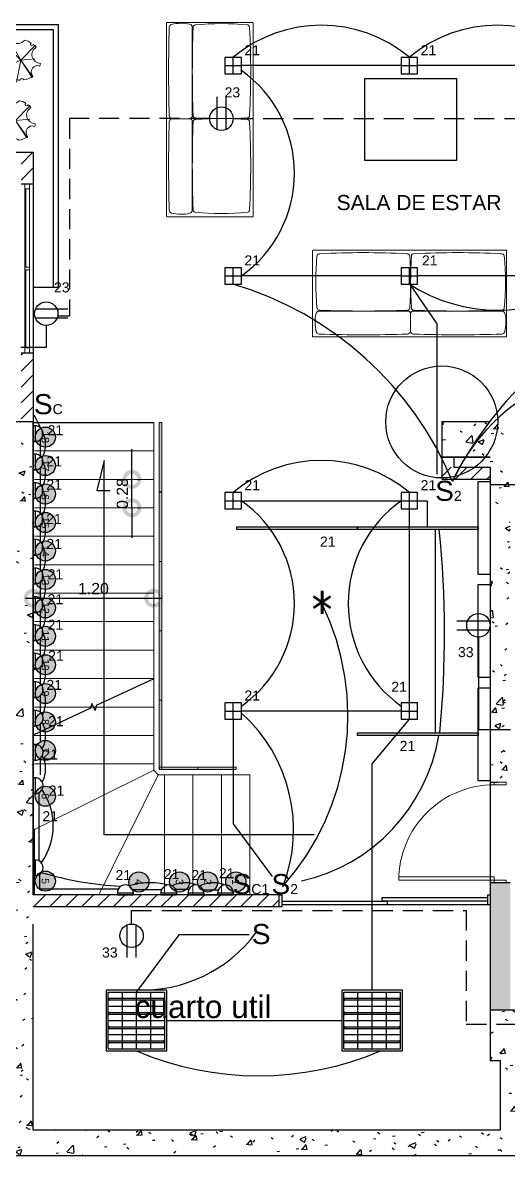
# Model space of a CAD drawing. Header units: inches. Extents: x 131 to 82119, y 71 to 16923.
# Drawn here: x 267.61 to 272.45, y 157.58 to 168.84 of the extents above; entities that cross this region are included whole.
import ezdxf
from ezdxf.enums import TextEntityAlignment as Align

# ---------------------------------------------------------------- set-up
doc = ezdxf.new("R2010")
doc.units = ezdxf.units.IN
doc.header["$MEASUREMENT"] = 0
for name, pattern in [('Dash', [0.006, 0.003, -0.003]), ('HIDDEN', [9.525, 6.35, -3.175]), ('PISO', [0.3, 0.2, -0.1])]:
    doc.linetypes.add(name, pattern=pattern)
for name, color, linetype in [('A-ACHU-SOLID 255', 255, 'Continuous'), ('Arquitectonico', 253, 'Continuous'), ('Arquitectónico', 253, 'Continuous'), ('BLOQUES TOMAS Y LUCES', 140, 'Continuous'), ('BLOQUES_ILUMINACION', 1, 'Continuous'), ('BLOQUES_ILUMINACION1', 8, 'Continuous'), ('INTERRUPTORES', 6, 'Continuous'), ('LAMPARAS', 20, 'Continuous'), ('Retorno', 5, 'HIDDEN')]:
    doc.layers.add(name, color=color, linetype=linetype)
for name, color, linetype, lineweight in [('A-DOOR-____-MCUT', 31, 'Continuous', 18), ('A-DOOR-____-OTLN', 31, 'Continuous', 18), ('A-DOOR-FRAM-MCUT', 31, 'Continuous', 18), ('A-GLAZ-____-MCUT', 151, 'Continuous', 18), ('A-GLAZ-____-OTLN', 151, 'Continuous', 18), ('A-GLAZ-CURT-OTLN', 52, 'Continuous', 18), ('DUCTO-PARED O TECHO', 7, 'Continuous', 25), ('DUCTO-PISO', 7, 'PISO', 25), ('I-FURN-____-OTLN', 30, 'Continuous', 18), ('L-PLNT-____-OTLN', 71, 'Continuous', 18), ('S-FSTN-____-OTLN', 2, 'Continuous', 18), ('SIMBOLOGIA', 150, 'Continuous', 25)]:
    doc.layers.add(name, color=color, linetype=linetype, lineweight=lineweight)
doc.styles.add('Arial', font='arial.ttf', dxfattribs={"height": 0.225})
doc.styles.add('Arial_1', font='arial.ttf', dxfattribs={"height": 0.15})
doc.styles.add('Arial_4', font='arial.ttf', dxfattribs={"height": 0.1125})
doc.styles.add('ROMANS', font='romans.shx', dxfattribs={"width": 0.625})
doc.styles.get("Standard").update_dxf_attribs({"font": 'arial.ttf'})
doc.styles.add('swis Lt BT', font='swissl.ttf')
doc.dimstyles.new('Cota_1_5mm_-_Punto_Rellenado', dxfattribs={"dimscale": 0.3048, "dimtxt": 0.114779, "dimasz": 0.984252, "dimexe": 0.246063, "dimexo": 0.246063, "dimgap": 0.123031, "dimtad": 1, "dimrnd": 0.01, "dimzin": 0, "dimdsep": 46, "dimtxsty": 'Arial_4', "dimblk1": 'DOTSMALL', "dimblk2": 'DOTSMALL', "dimsah": 1, "dimcen": 0.09, "dimdle": 0.246063, "dimazin": 0, "dimtfac": 1, "dimtdec": 4, "dimtix": 1, "dimtmove": 0, "dimatfit": 3, "dimfxl": 1, "dimtvp": 1, "dimtolj": 1, "dimtzin": 0, "dimarcsym": 2})
pattern_1 = [(50, (280.8748, 170.8237), (0.546432, -0.047308), [0.057, -0.629]), (355, (280.8748, 170.8237), (-0.105429, 0.57337), [0.046, -0.503]), (100.451, (280.9208, 170.8197), (0.440955, 0.525708), [0.049, -0.534]), (46.184, (280.8748, 170.9757), (0.813123, -0.12606), [0.086, -0.943]), (96.636, (280.9428, 170.9657), (0.711995, 0.742252), [0.073, -0.801]), (351.184, (280.8748, 170.9757), (0.71223, 0.742616), [0.069, -0.754]), (21, (280.9508, 170.9377), (0.454985, -0.306292), [0.057, -0.629]), (326, (280.9508, 170.9377), (0.185766, 0.552594), [0.046, -0.503]), (71.451, (280.9888, 170.9127), (0.640536, 0.246016), [0.049, -0.534]), (37.5, (280.87478, 170.82372), (0.009206, 0.2541166), [0.025, -0.472, 0.025, -0.485, -0.505]), (37.5, (280.87478, 170.82372), (0.009206, 0.2541166), [-1.007, 0.025, -0.48]), (7.5, (280.87478, 170.82372), (0.2004608, 0.3007382), [0.025, -0.266, 0.025, -0.46, -0.192]), (7.5, (280.87478, 170.82372), (0.2004608, 0.3007382), [-0.776, 0.025, -0.167]), (327.5, (280.70478, 170.82372), (0.406483, -0.0170776), [0.025, -0.165, 0.025, -0.569, -0.789]), (327.5, (280.70478, 170.82372), (0.406483, -0.0170776), [-0.785, 0.025, -0.764]), (317.5, (280.62878, 170.82372), (0.4439987, 0.076008), [0.025, -0.223, 0.025, -0.37, -0.56]), (317.5, (280.62878, 170.82372), (0.4439987, 0.076008), [-0.642, 0.025, -0.535])]

# ---------------------------------------------------------------- blocks, each defined once
blk = doc.blocks.new('Puertas Revit Lisas - 1_00 x 2_65-1766126-ARQ-SS')
at = {"layer": 'A-DOOR-____-MCUT'}
for p, q in [((0.475, 1.006825), (0.44, 1.006825)), ((0.44, 1.006825), (0.44, 0.056825)), ((0.475, 0.056825), (0.475, 1.006825)), ((0.44, 0.056825), (0.475, 0.056825))]:
    blk.add_line(p, q, dxfattribs=at)
at = {"layer": 'A-DOOR-____-OTLN'}
blk.add_arc((0.475, 0.056825), 0.95, 90, 180, dxfattribs=at)
at = {"layer": 'A-DOOR-FRAM-MCUT'}
for p, q in [((-0.475, 0.056825), (-0.5, 0.056825)), ((-0.5, 0.056825), (-0.5, -0.063175)), ((-0.475, -0.063175), (-0.475, 0.056825)), ((0.475, 0.056825), (0.475, -0.063175)), ((0.5, 0.056825), (0.475, 0.056825)), ((0.5, -0.063175), (0.5, 0.056825)), ((-0.5, -0.063175), (-0.475, -0.063175)), ((0.475, -0.063175), (0.5, -0.063175))]:
    blk.add_line(p, q, dxfattribs=at)
blk = doc.blocks.new('Meet_2_Seater_Connect_Left - Meet_2_Seater_Connect_Left-1030455-ARQ-SS')
at = {"layer": 'I-FURN-____-OTLN'}
for p, q in [((-0.955, 0.427), (-0.955, -0.427)), ((0.972, 0.43), (-0.952, 0.43)), ((0.975, -0.427), (0.975, 0.427)), ((-0.911, 0.174), (-0.029, 0.174)), ((0.029, 0.174), (0.911, 0.174)), ((-0.952, -0.43), (0.972, -0.43))]:
    blk.add_line(p, q, dxfattribs=at)
for centre, radius, start, end in [((-0.952, 0.427), 0.003, 89.9999, 180), ((-0.541, 0.284), 0.408, 166.1876, 192.2067), ((-0.908, 0.374), 0.03, 91.5026, 166.1876), ((-0.47, -16.327), 16.737, 88.4934, 91.5026), ((-0.031, 0.374), 0.03, 13.8075, 88.4934), ((-0.126, 0.351), 0.128, 6.0523, 13.8075), ((3.345, 0.265), 3.345, 178.2931, 181.1734), ((0.055, 0.368), 0.0543, 166.1876, 184.2904), ((0.032, 0.374), 0.03, 91.5026, 166.1876), ((0.47, -16.327), 16.737, 88.4934, 91.5026), ((0.909, 0.374), 0.03, 13.8075, 88.4934), ((0.542, 0.284), 0.408, 347.7933, 13.8075), ((0.972, 0.427), 0.003, 360, 92.4594), ((1.732, -0.116), 2.677, 174.3726, 185.6274), ((-0.911, 0.204), 0.03, 192.2067, 270), ((-0.907, 0.14), 0.0256, 85.9059, 166.0941), ((-0.468, -11.582), 11.756, 87.87, 92.1327), ((-0.034, 0.141), 0.0256, 3.8772, 84.1228), ((-0.029, 0.204), 0.03, 270, 344.7947), ((-4.567, -0.118), 4.566, 356.7839, 3.2623), ((4.437, -0.118), 4.438, 176.6436, 183.3102), ((0.029, 0.204), 0.03, 195.2053, 270), ((0.032, 0.141), 0.0256, 95.8772, 176.1228), ((0.467, -11.582), 11.756, 87.8673, 92.13), ((0.906, 0.14), 0.0256, 13.9059, 94.0941), ((0.911, 0.204), 0.03, 270, 347.7933), ((-1.733, -0.116), 2.677, 354.3726, 5.6274), ((-0.952, -0.427), 0.003, 180, 271.9138), ((-0.908, -0.37), 0.0262, 199.3576, 278.6424), ((-0.47, 7.831), 8.238, 266.9834, 273.0166), ((-0.033, -0.37), 0.0256, 262.8129, 352.2045), ((0.032, -0.37), 0.0256, 187.7955, 277.1871), ((0.469, 7.831), 8.238, 266.9834, 273.0166), ((0.906, -0.37), 0.0262, 261.3576, 340.6424), ((0.972, -0.427), 0.003, 270, 360)]:
    blk.add_arc(centre, radius, start, end, dxfattribs=at)
blk = doc.blocks.new('M_RPC Plant - Tropical - Agave - 0_45 Meters-752007-ARQ-SS')
at = {"layer": 'L-PLNT-____-OTLN'}
for q in [(-0.153, 0.15), (-0.112, 0.191), (0.147, 0.144), (0.141, 0.009), (-0.075, -0.039), (-0.043, -0.224), (0.114, -0.178), (0.12, -0.174)]:
    blk.add_line((0, -0.004), q, dxfattribs=at)
for centre, radius, start, end in [((-0.203, 0.16), 0.0842, 284.5761, 357.8078), ((0, -0.004), 0.2, 116.6696, 126.6487), ((-0.036, 0.263), 0.103, 238.4657, 316.9123), ((0, -0.004), 0.2, 58.808, 78.7084), ((0.111, 0.155), 0.0145, 121.2967, 348.7033), ((0.197, 0.049), 0.0863, 119.9838, 270.0162), ((0, -0.004), 0.2, 39.648, 51.192), ((0, -0.004), 0.2, 155.7352, 183.4024), ((-0.21, -0.092), 0.0771, 323.3668, 82.226), ((0.168, -0.122), 0.0628, 68.9276, 221.0724), ((0, -0.004), 0.2, 342.7424, 350.352), ((0, -0.004), 0.2, 222.1904, 242.6209), ((-0.082, -0.201), 0.0221, 17.3648, 117.5876), ((0, -0.004), 0.2, 252.3315, 266.9942), ((0.011, -0.212), 0.0231, 28.1518, 157.8482), ((0, -0.004), 0.2, 279.0058, 307.2576)]:
    blk.add_arc(centre, radius, start, end, dxfattribs=at)
blk = doc.blocks.new('Ventana Tipo A - 1_68 x 1_80-1820448-ARQ-P1')
at = {"layer": 'A-GLAZ-____-MCUT'}
for p, q in [((-0.464, 0.035), (-0.514, 0.035)), ((-0.464, -0.01), (-0.464, 0.035)), ((1.116, -0.01), (1.116, 0.035)), ((1.166, 0.035), (1.116, 0.035)), ((-0.514, -0.01), (-0.464, -0.01)), ((1.116, -0.01), (1.166, -0.01))]:
    blk.add_line(p, q, dxfattribs=at)
at = {"layer": 'A-GLAZ-____-OTLN'}
for p, q in [((1.116, 0.035), (-0.464, 0.035)), ((-0.464, 0), (-0.464, 0.015)), ((0.313, 0), (-0.464, 0)), ((1.116, 0), (0.339, 0)), ((-0.464, -0.01), (1.116, -0.01))]:
    blk.add_line(p, q, dxfattribs=at)
at = {"layer": 'A-GLAZ-____-OTLN', "linetype": 'Dash'}
for p, q in [((0.313, 0.035), (0.313, -0.01)), ((0.339, 0.035), (0.339, -0.01))]:
    blk.add_line(p, q, dxfattribs=at)
blk = doc.blocks.new('Escalera47 - Escalera-2019327-ARQ-SS Esc Int')
at = {"layer": 'S-FSTN-____-OTLN'}
for p, q in [((-11.957, -9.35), (-11.957, -9.067)), ((-13.144, -9.35), (-11.957, -9.35))]:
    blk.add_line(p, q, dxfattribs=at)
blk = doc.blocks.new('Escalera48 - Escalera-2019360-ARQ-SS Esc Int')
at = {"layer": 'S-FSTN-____-OTLN'}
for p, q in [((-13.144, -10.001), (-11.957, -9.413)), ((-11.957, -9.413), (-11.957, -9.35))]:
    blk.add_line(p, q, dxfattribs=at)
blk = doc.blocks.new('Escalera49 - Escalera-2019398-ARQ-SS Esc Int')
at = {"layer": 'S-FSTN-____-OTLN'}
for p, q in [((-12.502, -10.652), (-11.914, -9.457)), ((-11.914, -9.457), (-11.957, -9.413)), ((-13.143, -10), (-13.143, -10.652)), ((-13.143, -10.652), (-12.502, -10.652))]:
    blk.add_line(p, q, dxfattribs=at)
blk = doc.blocks.new('Escalera50 - Escalera-2019450-ARQ-SS Esc Int')
at = {"layer": 'S-FSTN-____-OTLN'}
for p, q in [((-11.85, -9.457), (-11.914, -9.457)), ((-11.85, -10.652), (-11.85, -9.457)), ((-12.501, -10.652), (-11.85, -10.652))]:
    blk.add_line(p, q, dxfattribs=at)
blk = doc.blocks.new('Escalera51 - Escalera-2019487-ARQ-SS Esc Int')
at = {"layer": 'S-FSTN-____-OTLN'}
for p, q in [((-11.911, -9.456), (-11.915, -9.456)), ((-11.911, -9.457), (-11.911, -9.456)), ((-11.567, -9.457), (-11.85, -9.457)), ((-11.567, -10.652), (-11.567, -9.457)), ((-11.85, -10.652), (-11.567, -10.652))]:
    blk.add_line(p, q, dxfattribs=at)
blk = doc.blocks.new('Escalera52 - Escalera-2019520-ARQ-SS Esc Int')
at = {"layer": 'S-FSTN-____-OTLN'}
for p, q in [((-11.284, -9.457), (-11.567, -9.457)), ((-11.284, -10.655), (-11.284, -9.457)), ((-11.567, -10.655), (-11.284, -10.655))]:
    blk.add_line(p, q, dxfattribs=at)
blk = doc.blocks.new('Escalera53 - Escalera-2019553-ARQ-SS Esc Int')
at = {"layer": 'S-FSTN-____-OTLN'}
for p, q in [((-11.001, -9.457), (-11.284, -9.457)), ((-11.001, -10.652), (-11.001, -9.457)), ((-11.284, -10.652), (-11.001, -10.652))]:
    blk.add_line(p, q, dxfattribs=at)
blk = doc.blocks.new('_DotSmall')
at = {"color": 0, "linetype": 'ByBlock', "const_width": 0.5}
blk.add_lwpolyline([(-0.0625, 0, 1), (0.0625, 0, 1)], format="xyb", close=True, dxfattribs=at)
blk = doc.blocks.new('*D280')
at = {"layer": 'Arquitectonico', "color": 0, "lineweight": -2}
for p, q in [((267.643, 163.117), (268.993, 163.117)), ((267.718, 163.06), (267.718, 163.042)), ((268.918, 163.06), (268.918, 163.042))]:
    blk.add_line(p, q, dxfattribs=at)
at = {"layer": 'DEFPOINTS', "color": 0}
for p in [(267.718, 163.135), (268.918, 163.135), (268.918, 163.117)]:
    blk.add_point(p, dxfattribs=at)
at = {"layer": 'Arquitectonico', "color": 0, "lineweight": -2, "xscale": 0.3, "yscale": 0.3, "zscale": 0.3, "rotation": 180}
blk.add_blockref('_DotSmall', (267.718, 163.117), dxfattribs=at)
at = {"layer": 'Arquitectonico', "color": 0, "lineweight": -2, "xscale": 0.3, "yscale": 0.3, "zscale": 0.3}
blk.add_blockref('_DotSmall', (268.918, 163.117), dxfattribs=at)
at = {"layer": 'Arquitectonico', "color": 0, "insert": (268.318, 163.212), "char_height": 0.1125, "attachment_point": 5, "style": 'Arial_4'}
blk.add_mtext('\\A1;1.20', dxfattribs=at)
blk = doc.blocks.new('*D281')
at = {"layer": 'Arquitectonico', "color": 0, "lineweight": -2}
for p, q in [((268.701, 164.299), (268.701, 164.599)), ((268.701, 164.016), (268.701, 164.299)), ((268.758, 164.299), (268.776, 164.299)), ((268.701, 164.016), (268.701, 163.716)), ((268.758, 164.016), (268.776, 164.016))]:
    blk.add_line(p, q, dxfattribs=at)
at = {"layer": 'DEFPOINTS', "color": 0}
for p in [(268.683, 164.299), (268.701, 164.299), (268.683, 164.016)]:
    blk.add_point(p, dxfattribs=at)
at = {"layer": 'Arquitectonico', "color": 0, "lineweight": -2, "xscale": 0.3, "yscale": 0.3, "zscale": 0.3}
for p, rotation in [((268.701, 164.299), 270), ((268.701, 164.016), 90)]:
    blk.add_blockref('_DotSmall', p, dxfattribs=dict(at, rotation=rotation))
at = {"layer": 'Arquitectonico', "color": 0, "insert": (268.606, 164.158), "char_height": 0.1125, "attachment_point": 5, "rotation": 90, "style": 'Arial_4'}
blk.add_mtext('\\A1;0.28', dxfattribs=at)
blk = doc.blocks.new('INDICADOR EJES')
at = {"layer": 'A-ACHU-SOLID 255'}
h = blk.add_hatch(color=256, dxfattribs=at)
edge = h.paths.add_edge_path()
edge.add_arc((0, 0.004), 0.004, 0, 360)
at = {"color": 0}
blk.add_circle((0, 0.004), 0.004, dxfattribs=at)
at = {"color": 0, "style": 'swis Lt BT'}
blk.add_attdef('1', text='', height=0.003, dxfattribs=at).set_placement((0, 0.004), align=Align.MIDDLE_CENTER)
blk = doc.blocks.new('System Panel - Glazed-1487099-ARQ-P1')
at = {"layer": 'A-GLAZ-CURT-OTLN'}
blk.add_hatch(color=256, dxfattribs=at).paths.add_polyline_path([(-0.345, 0.024), (0.345, 0.024), (0.345, 0.049), (-0.345, 0.049)], flags=0)
for p, q in [((-0.345, 0.049), (0.345, 0.049)), ((-0.345, 0.049), (-0.345, 0.024)), ((0.345, 0.024), (-0.345, 0.024)), ((0.345, 0.049), (0.345, 0.024))]:
    blk.add_line(p, q, dxfattribs=at)
blk = doc.blocks.new('System Panel - Glazed-1566548-ARQ-P1')
at = {"layer": 'A-GLAZ-CURT-OTLN'}
blk.add_hatch(color=256, dxfattribs=at).paths.add_polyline_path([(-0.191, 0.05), (-0.191, 0.025), (0.191, 0.025), (0.191, 0.05)], flags=0)
for p, q in [((-0.191, 0.05), (0.191, 0.05)), ((-0.191, 0.05), (-0.191, 0.025)), ((0.191, 0.025), (-0.191, 0.025)), ((0.191, 0.05), (0.191, 0.025))]:
    blk.add_line(p, q, dxfattribs=at)
blk = doc.blocks.new('4X17W')
at = {"layer": 'BLOQUES_ILUMINACION'}
blk.add_lwpolyline([(-0.3025, 0.3025), (-0.3025, -0.3025), (0.3025, -0.3025), (0.3025, 0.3025)], close=True, dxfattribs=at)
at = {"layer": 'BLOQUES_ILUMINACION1'}
for p, q in [((-0.2825, -0.2825), (-0.2825, 0.2825)), ((-0.2825, 0.2825), (0.2825, 0.2825)), ((-0.1413, -0.2825), (-0.1413, 0.2825)), ((0, -0.2825), (0, 0.2825)), ((0.1413, -0.2825), (0.1413, 0.2825)), ((0.2825, -0.2825), (0.2825, 0.2825)), ((-0.2825, 0.2219), (-0.2725, 0.2219)), ((-0.2825, 0.2019), (-0.2725, 0.2019)), ((-0.2825, 0.1413), (0.2825, 0.1413)), ((-0.2725, 0.2019), (-0.2725, 0.2219)), ((-0.2725, 0.2204), (0.2725, 0.2204)), ((-0.2725, 0.2034), (0.2725, 0.2034)), ((0.2725, 0.2019), (0.2725, 0.2219)), ((0.2825, 0.2219), (0.2725, 0.2219)), ((0.2825, 0.2019), (0.2725, 0.2019)), ((-0.2825, 0.0806), (-0.2725, 0.0806)), ((-0.2825, 0.0606), (-0.2725, 0.0606)), ((-0.2725, 0.0606), (-0.2725, 0.0806)), ((-0.2725, 0.0791), (0.2725, 0.0791)), ((-0.2725, 0.0621), (0.2725, 0.0621)), ((0.2725, 0.0606), (0.2725, 0.0806)), ((0.2825, 0.0806), (0.2725, 0.0806)), ((0.2825, 0.0606), (0.2725, 0.0606)), ((-0.2825, 0), (0.2825, 0)), ((-0.2825, -0.0606), (-0.2725, -0.0606)), ((-0.2825, -0.0806), (-0.2725, -0.0806)), ((-0.2725, -0.0806), (-0.2725, -0.0606)), ((-0.2725, -0.0621), (0.2725, -0.0621)), ((-0.2725, -0.0791), (0.2725, -0.0791)), ((0.2725, -0.0806), (0.2725, -0.0606)), ((0.2825, -0.0606), (0.2725, -0.0606)), ((0.2825, -0.0806), (0.2725, -0.0806)), ((-0.2825, -0.1413), (0.2825, -0.1413)), ((-0.2825, -0.2019), (-0.2725, -0.2019)), ((-0.2825, -0.2219), (-0.2725, -0.2219)), ((-0.2725, -0.2219), (-0.2725, -0.2019)), ((-0.2725, -0.2034), (0.2725, -0.2034)), ((-0.2725, -0.2204), (0.2725, -0.2204)), ((0.2725, -0.2219), (0.2725, -0.2019)), ((0.2825, -0.2019), (0.2725, -0.2019)), ((0.2825, -0.2219), (0.2725, -0.2219)), ((-0.2825, -0.2825), (0.2825, -0.2825))]:
    blk.add_line(p, q, dxfattribs=at)
blk = doc.blocks.new('TOMA')
at = {"layer": 'SIMBOLOGIA'}
for p, q in [((-0.0301, 0.2165), (-0.0301, 0.0062)), ((0.0294, 0.2165), (0.0294, 0.1463)), ((0.0294, 0.1463), (0.0294, 0.0059))]:
    blk.add_line(p, q, dxfattribs=at)
blk.add_circle((0, 0.0761), 0.0761, dxfattribs=at)
blk = doc.blocks.new('APLIQUE MINI')
at = {"layer": 'BLOQUES TOMAS Y LUCES'}
for p, q in [((-0.132, 0.033), (-0.132, 0)), ((-0.132, 0.033), (0.132, 0.033)), ((-0.132, 0), (0.132, 0)), ((0.132, 0.033), (0.132, 0))]:
    blk.add_line(p, q, dxfattribs=at)
blk.add_arc((0, 0.033), 0.133, 352.7505, 187.2495, dxfattribs=at)

msp = doc.modelspace()

# ---------------------------------------------------------------- hatches: boundary and pattern name
at = {"layer": 'Arquitectonico'}
h = msp.add_hatch(dxfattribs=at)
h.set_pattern_fill('FP_1', color=256, angle=360, style=0, pattern_type=2)
h.set_pattern_definition([(45, (282.57852, 168.31807), (-0.079196, 0.079196), [])])
h.paths.add_polyline_path([(267.718, 165.558), (267.598, 165.558), (267.598, 164.901), (267.718, 164.901)])
h.paths.add_polyline_path([(267.598, 167.238), (267.718, 167.238), (267.718, 167.552), (267.598, 167.552)])
h = msp.add_hatch(dxfattribs=at)
h.set_pattern_fill('FP_2', color=256, angle=360, style=0, pattern_type=2)
h.set_pattern_definition(pattern_1)
h.paths.add_polyline_path([(267.718, 160.022), (267.718, 164.87), (267.468, 164.87), (267.468, 160.022)], flags=0)
h = msp.add_hatch(dxfattribs=at)
h.set_pattern_fill('FP_2', color=256, angle=360, style=0, pattern_type=2)
h.set_pattern_definition(pattern_1)
h.paths.add_polyline_path([(272.267, 164.52), (272.267, 164.87), (271.785, 164.87), (271.785, 164.52)], flags=0)
h = msp.add_hatch(dxfattribs=at)
h.set_pattern_fill('FP_2', color=256, angle=360, style=0, pattern_type=2)
h.set_pattern_definition(pattern_1)
h.paths.add_polyline_path([(272.347, 161.287), (272.467, 161.287), (272.467, 164.87), (272.267, 164.87), (272.267, 161.287)], flags=0)
h = msp.add_hatch(dxfattribs=at)
h.set_pattern_fill('FP_1', color=256, angle=360, style=0, pattern_type=2)
h.set_pattern_definition([(45, (280.87478, 170.72372), (-0.079196, 0.079196), [])])
h.paths.add_polyline_path([(272.267, 164.3), (272.267, 164.42), (271.785, 164.42), (271.785, 164.3)])
msp.add_hatch(color=256, dxfattribs=at).paths.add_polyline_path([(272.467, 160.287), (272.267, 160.287), (272.267, 159.021), (272.467, 159.021)])
h = msp.add_hatch(dxfattribs=at)
h.set_pattern_fill('FP_2', color=256, angle=360, style=0, pattern_type=2)
h.set_pattern_definition(pattern_1)
h.paths.add_polyline_path([(267.468, 157.576), (267.718, 157.576), (267.718, 160.022), (267.468, 160.022), (267.468, 159.438)], flags=0)
h = msp.add_hatch(dxfattribs=at)
h.set_pattern_fill('FP_2', color=256, angle=360, style=0, pattern_type=2)
h.set_pattern_definition(pattern_1)
h.paths.add_polyline_path([(272.367, 158.521), (272.367, 158.771), (272.617, 158.771), (272.617, 159.021), (272.267, 159.021), (272.267, 158.521)], flags=0)
h = msp.add_hatch(dxfattribs=at)
h.set_pattern_fill('FP_2', color=256, angle=360, style=0, pattern_type=2)
h.set_pattern_definition(pattern_1)
h.paths.add_polyline_path([(279.201, 158.521), (279.201, 158.771), (272.367, 158.771), (272.367, 158.521), (272.617, 158.521)], flags=0)
h = msp.add_hatch(dxfattribs=at)
h.set_pattern_fill('FP_2', color=256, angle=360, style=0, pattern_type=2)
h.set_pattern_definition(pattern_1)
h.paths.add_polyline_path([(272.617, 157.576), (272.617, 158.521), (272.367, 158.521), (272.367, 157.576)], flags=0)
h = msp.add_hatch(dxfattribs=at)
h.set_pattern_fill('FP_2', color=256, angle=360, style=0, pattern_type=2)
h.set_pattern_definition(pattern_1)
h.paths.add_polyline_path([(269.105, 157.576), (269.105, 157.826), (267.718, 157.826), (267.718, 157.576)], flags=0)
h = msp.add_hatch(dxfattribs=at)
h.set_pattern_fill('FP_2', color=256, angle=360, style=0, pattern_type=2)
h.set_pattern_definition(pattern_1)
h.paths.add_polyline_path([(272.367, 157.576), (272.367, 157.826), (269.105, 157.826), (269.105, 157.576), (270.352, 157.576)], flags=0)

# ---------------------------------------------------------------- linework, layer by layer
for p, q in [((271.905, 164.52), (271.905, 164.42)), ((271.785, 164.42), (271.785, 164.3)), ((271.785, 164.3), (272.267, 164.3)), ((272.267, 161.287), (272.267, 159.021)), ((272.467, 160.287), (272.267, 160.287))]:
    msp.add_line(p, q)
for p, q in [((267.971, 168.819), (267.274, 168.819)), ((267.921, 168.769), (267.274, 168.769)), ((267.921, 166.211), (267.921, 168.769)), ((267.971, 166.211), (267.971, 168.819)), ((267.214, 167.552), (267.718, 167.552)), ((267.718, 167.552), (267.718, 164.87)), ((267.598, 167.238), (267.718, 167.238)), ((267.718, 166.211), (267.971, 166.211)), ((267.598, 165.558), (267.718, 165.558)), ((267.718, 164.87), (266.026, 164.87)), ((267.718, 160.167), (267.718, 164.87)), ((267.718, 161.474), (267.718, 164.87)), ((267.718, 164.87), (267.718, 162.425)), ((267.718, 164.865), (268.918, 164.865)), ((267.718, 164.865), (267.718, 160.167)), ((272.267, 164.87), (271.785, 164.87)), ((271.785, 164.87), (271.785, 164.52)), ((271.785, 164.52), (272.267, 164.52)), ((272.267, 164.52), (271.785, 164.52)), ((271.785, 164.52), (271.785, 164.42)), ((271.905, 164.52), (271.905, 164.42)), ((271.785, 164.42), (271.785, 164.3)), ((271.905, 164.42), (272.267, 164.42)), ((272.267, 164.42), (272.267, 161.287)), ((271.785, 164.3), (272.267, 164.3)), ((279.301, 164.244), (272.267, 164.244)), ((267.718, 162.425), (267.731, 162.425)), ((268.918, 162.315), (268.346, 162.049)), ((268.29, 162.022), (267.718, 161.756)), ((268.301, 162.071), (268.29, 162.022)), ((268.334, 162), (268.301, 162.071)), ((268.346, 162.049), (268.334, 162)), ((272.267, 161.287), (272.347, 161.287)), ((267.731, 160.819), (267.718, 160.813)), ((272.467, 160.287), (272.267, 160.287)), ((267.718, 160.043), (267.842, 160.167)), ((270.167, 160.167), (267.718, 160.167)), ((267.881, 160.047), (268.001, 160.167)), ((268.039, 160.047), (268.159, 160.167)), ((268.198, 160.047), (268.318, 160.167)), ((268.356, 160.047), (268.476, 160.167)), ((268.514, 160.047), (268.634, 160.167)), ((268.673, 160.047), (268.793, 160.167)), ((268.831, 160.047), (268.951, 160.167)), ((268.99, 160.047), (269.11, 160.167)), ((269.148, 160.047), (269.268, 160.167)), ((269.306, 160.047), (269.426, 160.167)), ((269.465, 160.047), (269.585, 160.167)), ((269.623, 160.047), (269.743, 160.167)), ((269.782, 160.047), (269.902, 160.167)), ((269.94, 160.047), (270.06, 160.167)), ((270.098, 160.047), (270.167, 160.116)), ((270.167, 160.167), (270.192, 160.167)), ((270.167, 160.047), (270.167, 160.167)), ((270.192, 160.167), (270.192, 160.047)), ((270.192, 160.104), (271.242, 160.104)), ((271.191, 160.139), (272.242, 160.139)), ((271.191, 160.104), (271.191, 160.139)), ((272.242, 160.104), (271.191, 160.104)), ((271.242, 160.104), (271.242, 160.069)), ((272.242, 160.167), (272.267, 160.167)), ((272.242, 160.069), (272.242, 160.167)), ((272.267, 160.167), (272.267, 160.069)), ((270.167, 160.047), (267.718, 160.047)), ((270.192, 160.047), (270.167, 160.047)), ((271.242, 160.069), (270.192, 160.069)), ((272.242, 160.069), (271.242, 160.069)), ((272.267, 160.069), (272.242, 160.069)), ((267.718, 157.826), (267.718, 159.877)), ((272.617, 159.021), (272.267, 159.021)), ((272.267, 159.021), (272.267, 158.521)), ((272.267, 158.521), (272.367, 158.521)), ((272.367, 158.521), (272.367, 157.826)), ((272.367, 157.826), (267.718, 157.826)), ((267.468, 157.576), (272.617, 157.576))]:
    msp.add_line(p, q, dxfattribs=at)
for points in [[(271.019, 168.287), (271.93, 168.287), (271.93, 167.47), (271.019, 167.47)], [(272.267, 163.353), (272.146, 163.353), (272.146, 164.277), (272.267, 164.277)], [(272.267, 162.327), (272.146, 162.327), (272.146, 163.252), (272.267, 163.252)], [(272.267, 161.302), (272.146, 161.302), (272.146, 162.226), (272.267, 162.226)]]:
    msp.add_lwpolyline(points, close=True, dxfattribs=at)
msp.add_lwpolyline([(270.515, 160.763), (268.426, 160.763), (268.426, 164.485), (268.353, 164.188), (268.483, 164.188)], dxfattribs=at)
at = {"layer": 'DUCTO-PARED O TECHO'}
for p, q in [((271.381, 168.414), (269.791, 168.414)), ((273.123, 168.414), (271.545, 168.414)), ((271.381, 166.322), (269.791, 166.322)), ((273.123, 166.322), (271.545, 166.322)), ((267.775, 161.184), (267.775, 160.505)), ((268.705, 160.221), (268.996, 160.221)), ((269.137, 160.222), (269.267, 160.222))]:
    msp.add_line(p, q, dxfattribs=at)
for points in [[(271.738, 164.351), (271.738, 165.845), (271.475, 166.232)], [(267.848, 165.83), (267.848, 165.61), (267.596, 165.61)], [(267.725, 164.941), (267.79, 164.812)], [(267.789, 164.695), (267.789, 164.53)], [(267.789, 164.412), (267.789, 164.247)], [(267.789, 164.129), (267.789, 163.964)], [(269.791, 164.087), (271.381, 164.087)], [(271.545, 164.087), (271.639, 164.087), (271.639, 163.828)], [(271.463, 162.077), (271.463, 164.005)], [(267.789, 163.846), (267.789, 163.681)], [(271.72, 163.802), (271.72, 161.777)], [(267.789, 163.563), (267.789, 163.398)], [(267.789, 163.28), (267.789, 163.115)], [(267.789, 162.993), (267.789, 162.828)], [(267.789, 162.714), (267.789, 162.549)], [(272.15, 162.731), (272.15, 161.811), (272.469, 161.811)], [(267.789, 162.431), (267.789, 162.266)], [(267.789, 162.148), (267.789, 161.983)], [(271.381, 161.995), (269.784, 161.995)], [(269.709, 161.913), (269.709, 160.872), (270.096, 160.351)], [(271.092, 159.221), (271.092, 161.471), (271.463, 161.913)], [(267.789, 161.865), (267.789, 161.7)], [(267.789, 161.526), (267.789, 161.362)], [(268.565, 160.224), (267.784, 160.224), (267.784, 160.373)], [(269.41, 160.217), (269.56, 160.217)], [(269.703, 160.167), (269.703, 160.167)], [(269.867, 159.769), (269.167, 159.769), (268.747, 159.201)], [(269.05, 158.918), (270.789, 158.918)]]:
    msp.add_lwpolyline(points, dxfattribs=at)
at = {"layer": 'DUCTO-PISO'}
for points in [[(269.475, 167.887), (268.081, 167.887), (268.081, 165.922), (267.969, 165.922)], [(269.708, 167.887), (273.192, 167.887)], [(268.697, 159.877), (268.697, 160.012), (272.029, 160.012), (272.029, 158.88), (273.486, 158.88)]]:
    msp.add_lwpolyline(points, dxfattribs=at)
at = {"layer": 'LAMPARAS'}
for p, q in [((269.791, 168.496), (269.627, 168.496)), ((269.627, 168.496), (269.627, 168.331)), ((269.627, 168.414), (269.791, 168.414)), ((269.709, 168.331), (269.709, 168.496)), ((271.545, 168.496), (271.381, 168.496)), ((271.381, 168.496), (271.381, 168.331)), ((271.381, 168.414), (271.545, 168.414)), ((271.463, 168.331), (271.463, 168.496)), ((269.627, 168.331), (269.791, 168.331)), ((271.381, 168.331), (271.545, 168.331)), ((269.791, 166.404), (269.627, 166.404)), ((269.627, 166.404), (269.627, 166.24)), ((269.709, 166.24), (269.709, 166.404)), ((271.545, 166.404), (271.381, 166.404)), ((271.381, 166.404), (271.381, 166.24)), ((271.463, 166.24), (271.463, 166.404)), ((269.627, 166.322), (269.791, 166.322)), ((271.381, 166.322), (271.545, 166.322)), ((269.627, 166.24), (269.791, 166.24)), ((271.381, 166.24), (271.545, 166.24)), ((269.791, 164.169), (269.627, 164.169)), ((269.627, 164.169), (269.627, 164.005)), ((269.709, 164.005), (269.709, 164.169)), ((271.545, 164.169), (271.381, 164.169)), ((271.381, 164.169), (271.381, 164.005)), ((271.463, 164.005), (271.463, 164.169)), ((269.627, 164.087), (269.791, 164.087)), ((271.381, 164.087), (271.545, 164.087)), ((269.627, 164.005), (269.791, 164.005)), ((271.381, 164.005), (271.545, 164.005)), ((269.791, 162.077), (269.627, 162.077)), ((269.627, 162.077), (269.627, 161.913)), ((269.627, 161.995), (269.791, 161.995)), ((269.709, 161.913), (269.709, 162.077)), ((271.545, 162.077), (271.381, 162.077)), ((271.381, 162.077), (271.381, 161.913)), ((271.381, 161.995), (271.545, 161.995)), ((271.463, 161.913), (271.463, 162.077)), ((269.627, 161.913), (269.791, 161.913)), ((271.381, 161.913), (271.545, 161.913))]:
    msp.add_line(p, q, dxfattribs=at)
for points in [[(269.627, 168.331), (269.791, 168.331), (269.791, 168.496), (269.627, 168.496)], [(271.381, 168.331), (271.545, 168.331), (271.545, 168.496), (271.381, 168.496)], [(269.627, 166.24), (269.791, 166.24), (269.791, 166.404), (269.627, 166.404)], [(271.381, 166.24), (271.545, 166.24), (271.545, 166.404), (271.381, 166.404)], [(269.627, 164.005), (269.791, 164.005), (269.791, 164.169), (269.627, 164.169)], [(271.381, 164.005), (271.545, 164.005), (271.545, 164.169), (271.381, 164.169)], [(269.746, 163.828), (270.946, 163.828), (270.946, 163.802), (269.746, 163.802)], [(270.946, 163.828), (272.146, 163.828), (272.146, 163.802), (270.946, 163.802)], [(269.627, 161.913), (269.791, 161.913), (269.791, 162.077), (269.627, 162.077)], [(271.381, 161.913), (271.545, 161.913), (271.545, 162.077), (271.381, 162.077)], [(270.946, 161.777), (272.146, 161.777), (272.146, 161.751), (270.946, 161.751)]]:
    msp.add_lwpolyline(points, close=True, dxfattribs=at)
msp.add_circle((271.785, 164.87), 0.557, dxfattribs=at)
at = {"layer": 'Retorno'}
for centre, radius, start, end in [((270.586, 167.446), 1.369, 50.1456, 129.8544), ((272.34, 167.446), 1.369, 50.1456, 129.8544), ((269.068, 167.344), 1.251, 305.2908, 54.7092), ((268.748, 162.977), 3.401, 22.4689, 73.5801), ((272.34, 167.601), 1.619, 237.2047, 302.7953), ((275.036, 162.739), 3.502, 91.0607, 153.9376), ((273.684, 163.464), 1.969, 61.1334, 155.601), ((267.572, 164.647), 0.27, 331.2968, 29.6265), ((267.572, 164.356), 0.27, 331.2968, 29.6265), ((270.586, 163.119), 1.369, 50.1456, 129.8544), ((267.572, 164.071), 0.27, 331.2968, 29.6265), ((269.068, 163.065), 1.251, 305.2908, 54.7092), ((272.104, 163.065), 1.251, 125.2908, 234.7092), ((267.572, 163.789), 0.27, 331.2968, 29.6265), ((261.458, 162.765), 10.354, 354.5271, 5.7466), ((267.572, 163.511), 0.27, 331.2968, 29.6265), ((267.572, 163.219), 0.27, 331.2968, 29.6265), ((267.572, 162.948), 0.27, 331.2968, 29.6265), ((268.308, 161.947), 2.543, 318.3222, 25.948), ((267.572, 162.657), 0.27, 331.2968, 29.6265), ((267.572, 162.375), 0.27, 331.2968, 29.6265), ((267.572, 162.084), 0.27, 331.2968, 29.6265), ((267.572, 161.752), 0.27, 331.2968, 29.6265), ((268.752, 160.814), 1.558, 338.7089, 48.1786), ((270.001, 162.039), 1.777, 282.5893, 350.6851), ((267.572, 161.419), 0.27, 331.2968, 29.6265), ((267.29, 160.855), 0.628, 324.2315, 35.0132), ((268.754, 163.553), 3.304, 253.1955, 267.1095), ((268.883, 159.587), 0.701, 76.0822, 107.1735), ((269.231, 159.981), 0.306, 69.5868, 115.5317), ((269.511, 159.981), 0.306, 69.5868, 115.5317), ((268.804, 160.63), 1.41, 267.6891, 323.3867), ((269.961, 161.453), 3.086, 246.8425, 293.1575)]:
    msp.add_arc(centre, radius, start, end, dxfattribs=at)

# ---------------------------------------------------------------- block references
at = {"color": 3, "xscale": 0.5905511811023622, "yscale": 0.5905511811023622, "rotation": 270}
for p in [(267.718, 164.754), (267.718, 164.471), (267.718, 164.188), (267.718, 163.905), (267.718, 163.622), (267.718, 163.339), (267.718, 163.052), (267.718, 162.773), (267.718, 162.49), (267.718, 162.207), (267.718, 161.924), (267.718, 161.585), (267.718, 161.253), (267.718, 160.436)]:
    msp.add_blockref('APLIQUE MINI', p, dxfattribs=at)
at = {"color": 3, "xscale": 0.5905511811023622, "yscale": 0.5905511811023622}
for p in [(268.634, 160.167), (269.066, 160.167), (269.337, 160.167), (269.632, 160.167)]:
    msp.add_blockref('APLIQUE MINI', p, dxfattribs=at)
at = {"layer": 'Arquitectonico', "xscale": -1}
for name, p, rotation in [('Meet_2_Seater_Connect_Left - Meet_2_Seater_Connect_Left-1030455-ARQ-SS', (269.476, 167.886), 90), ('Ventana Tipo A - 1_68 x 1_80-1820448-ARQ-P1', (267.646, 166.071), 270), ('Puertas Revit Lisas - 1_00 x 2_65-1766126-ARQ-SS', (272.364, 160.787), 90.00000000000007)]:
    msp.add_blockref(name, p, dxfattribs=dict(at, rotation=rotation))
at = {"layer": 'Arquitectonico'}
for name, p in [('M_RPC Plant - Tropical - Agave - 0_45 Meters-752007-ARQ-SS', (267.594, 168.473)), ('M_RPC Plant - Tropical - Agave - 0_45 Meters-752007-ARQ-SS', (267.542, 167.873)), ('Escalera47 - Escalera-2019327-ARQ-SS Esc Int', (280.875, 173.932)), ('Escalera47 - Escalera-2019327-ARQ-SS Esc Int', (280.875, 173.649)), ('Escalera47 - Escalera-2019327-ARQ-SS Esc Int', (280.875, 173.366)), ('Escalera47 - Escalera-2019327-ARQ-SS Esc Int', (280.875, 173.083)), ('Escalera47 - Escalera-2019327-ARQ-SS Esc Int', (280.875, 172.8)), ('Escalera47 - Escalera-2019327-ARQ-SS Esc Int', (280.875, 172.517)), ('Escalera47 - Escalera-2019327-ARQ-SS Esc Int', (280.875, 172.234)), ('Escalera47 - Escalera-2019327-ARQ-SS Esc Int', (280.875, 171.951)), ('Escalera47 - Escalera-2019327-ARQ-SS Esc Int', (280.875, 171.668)), ('Escalera47 - Escalera-2019327-ARQ-SS Esc Int', (280.875, 171.385)), ('Escalera47 - Escalera-2019327-ARQ-SS Esc Int', (280.875, 171.102)), ('Escalera47 - Escalera-2019327-ARQ-SS Esc Int', (280.875, 170.819)), ('Escalera48 - Escalera-2019360-ARQ-SS Esc Int', (280.875, 170.819)), ('Escalera49 - Escalera-2019398-ARQ-SS Esc Int', (280.875, 170.819)), ('Escalera50 - Escalera-2019450-ARQ-SS Esc Int', (280.875, 170.819)), ('Escalera51 - Escalera-2019487-ARQ-SS Esc Int', (280.875, 170.819)), ('Escalera52 - Escalera-2019520-ARQ-SS Esc Int', (280.875, 170.819)), ('Escalera53 - Escalera-2019553-ARQ-SS Esc Int', (280.875, 170.819))]:
    msp.add_blockref(name, p, dxfattribs=at)
for name, p, rotation in [('Meet_2_Seater_Connect_Left - Meet_2_Seater_Connect_Left-1030455-ARQ-SS', (271.474, 166.147), 180), ('System Panel - Glazed-1487099-ARQ-P1', (269.022, 164.519), 89.99999999999999), ('System Panel - Glazed-1487099-ARQ-P1', (269.022, 163.828), 89.99999999999999), ('System Panel - Glazed-1487099-ARQ-P1', (269.022, 163.138), 89.99999999999999), ('System Panel - Glazed-1487099-ARQ-P1', (269.022, 162.448), 89.99999999999999), ('System Panel - Glazed-1487099-ARQ-P1', (269.022, 161.758), 89.99999999999999), ('System Panel - Glazed-1566548-ARQ-P1', (269.166, 161.462), 180), ('System Panel - Glazed-1566548-ARQ-P1', (269.549, 161.462), 180)]:
    msp.add_blockref(name, p, dxfattribs=dict(at, rotation=rotation))
at = {"layer": 'Arquitectonico', "rotation": 269.9999999999999}
for p, xscale, yscale, zscale, values in [((267.739, 164.719), 24.99999999999999, 24.99999999999999, 24.99999999999999, {'1': '18'}), ((267.739, 164.436), 24.99999999999999, 24.99999999999999, 24.99999999999999, {'1': '17'}), ((267.739, 164.153), 24.99999999999999, 24.99999999999999, 24.99999999999999, {'1': '16'}), ((267.739, 163.87), 24.99999999999999, 24.99999999999999, 24.99999999999999, {'1': '15'}), ((267.739, 163.587), 24.99999999999999, 24.99999999999999, 24.99999999999999, {'1': '14'}), ((267.739, 163.304), 24.99999999999999, 24.99999999999999, 24.99999999999999, {'1': '13'}), ((267.739, 163.021), 24.99999999999999, 24.99999999999999, 24.99999999999999, {'1': '12'}), ((267.739, 162.738), 24.99999999999999, 24.99999999999999, 24.99999999999999, {'1': '11'}), ((267.739, 162.455), 24.99999999999999, 24.99999999999999, 24.99999999999999, {'1': '10'}), ((267.739, 162.169), 24.99999999999999, 24.99999999999999, 24.99999999999999, {'1': '9'}), ((267.739, 161.886), 24.99999999999999, 24.99999999999999, 24.99999999999999, {'1': '8'}), ((267.739, 161.603), 24.99999999999999, 24.99999999999999, 24.99999999999999, {'1': '7'}), ((267.739, 161.148), 24.99999999999999, 24.99999999999999, 24.99999999999999, {'1': '6'}), ((267.739, 160.304), 24.99999999999999, 24.99999999999999, 24.99999999999999, {'1': '5'}), ((268.67, 160.295), 24.99999999999999, 24.99999999999999, 24.99999999999999, {'1': '4'}), ((269.075, 160.295), 24.99999999999999, 24.99999999999999, 24.99999999999999, {'1': '3'}), ((269.355, 160.295), 24.99999999999999, 24.99999999999999, 24.99999999999999, {'1': '2'}), ((269.635, 160.295), 25, 25, 25, {'1': '1'})]:
    msp.add_blockref('INDICADOR EJES', p, dxfattribs=dict(at, xscale=xscale, yscale=yscale, zscale=zscale)).add_auto_attribs(values)
at = {"layer": 'Arquitectónico', "ltscale": 100}
for p in [(268.747, 158.918), (271.092, 158.918)]:
    msp.add_blockref('4X17W', p, dxfattribs=at)
at = {"layer": 'SIMBOLOGIA', "xscale": 1.534310573126468, "yscale": 1.534310573126468, "zscale": 1.534310573126468}
msp.add_blockref('TOMA', (269.592, 167.77), dxfattribs=at)
for p, rotation in [((267.731, 165.947), 270), ((272.267, 162.848), 90), ((268.697, 159.877), 180)]:
    msp.add_blockref('TOMA', p, dxfattribs=dict(at, rotation=rotation))

# ---------------------------------------------------------------- texts
for s, p in [('21', (269.898, 168.517)), ('21', (271.652, 168.517)), ('23', (269.701, 168.098)), ('21', (269.898, 166.426)), ('21', (271.665, 166.426)), ('23', (268.003, 166.158)), ('21', (267.939, 164.738)), ('21', (267.927, 164.429)), ('21', (267.927, 164.197)), ('21', (269.898, 164.191)), ('21', (271.652, 164.191)), ('21', (267.925, 163.855)), ('21', (267.927, 163.607)), ('21', (270.65, 163.63)), ('21', (267.939, 163.305)), ('21', (267.939, 163.057)), ('21', (267.939, 162.803)), ('21', (267.945, 162.495)), ('33', (272.024, 162.531)), ('21', (267.927, 162.205)), ('21', (271.36, 162.186)), ('21', (269.898, 162.099)), ('21', (267.944, 161.844)), ('21', (271.444, 161.598)), ('21', (267.887, 161.513)), ('21', (267.95, 161.154)), ('21', (267.887, 160.899)), ('21', (268.615, 160.313)), ('21', (269.096, 160.323)), ('21', (269.37, 160.313)), ('21', (269.644, 160.332)), ('33', (268.481, 159.544))]:
    msp.add_text(s, height=0.1).set_placement(p, align=Align.CENTER)
at = {"layer": 'Arquitectonico', "attachment_point": 1}
for s, insert, char_height, width, style in [('SALA DE ESTAR', (270.738, 167.127), 0.15, 2.03829, 'Arial_1'), ('cuarto util', (268.728, 159.167), 0.225, 3.02437, 'Arial')]:
    msp.add_mtext(s, dxfattribs=dict(at, insert=insert, char_height=char_height, width=width, style=style))
at = {"layer": 'INTERRUPTORES', "char_height": 0.2, "attachment_point": 1}
for s, insert in [('\\pt0.0082306;S{\\H0.5x;C}', (267.725, 165.147)), ('\\pt0.0082306;S{\\H0.5x;2}', (271.719, 164.285)), ('\\pt0.0082306;S{\\H0.5x;C1}', (269.703, 160.374)), ('\\pt0.0082306;S{\\H0.5x;2}', (270.09, 160.374)), ('\\pt0.0082306;S', (269.894, 159.877))]:
    msp.add_mtext_dynamic_manual_height_columns(s, width=0.35309, gutter_width=12.5, heights=[0], dxfattribs=dict(at, insert=insert))
at = {"layer": 'LAMPARAS', "style": 'ROMANS'}
msp.add_text('*', height=0.399, dxfattribs=at).set_placement((270.456, 162.792))

# ---------------------------------------------------------------- dimensions: what is measured, and where the dimension line sits
at = {"layer": 'Arquitectonico'}
dim = msp.add_linear_dim(base=(268.701, 164.299), p1=(268.683, 164.016), p2=(268.683, 164.299), angle=90, dimstyle='Cota_1_5mm_-_Punto_Rellenado', override={"dimpost": '<>', "dimfxl": 0.283}, dxfattribs=at)
dim.commit()
dim.dimension.update_dxf_attribs({"geometry": '*D281', "text_midpoint": (268.606, 164.158)})
dim = msp.add_linear_dim(base=(268.918, 163.117), p1=(267.718, 163.135), p2=(268.918, 163.135), dimstyle='Cota_1_5mm_-_Punto_Rellenado', override={"dimpost": '<>', "dimfxl": 1.2}, dxfattribs=at)
dim.commit()
dim.dimension.update_dxf_attribs({"geometry": '*D280', "text_midpoint": (268.318, 163.212)})

doc.saveas('drawing.dxf')
